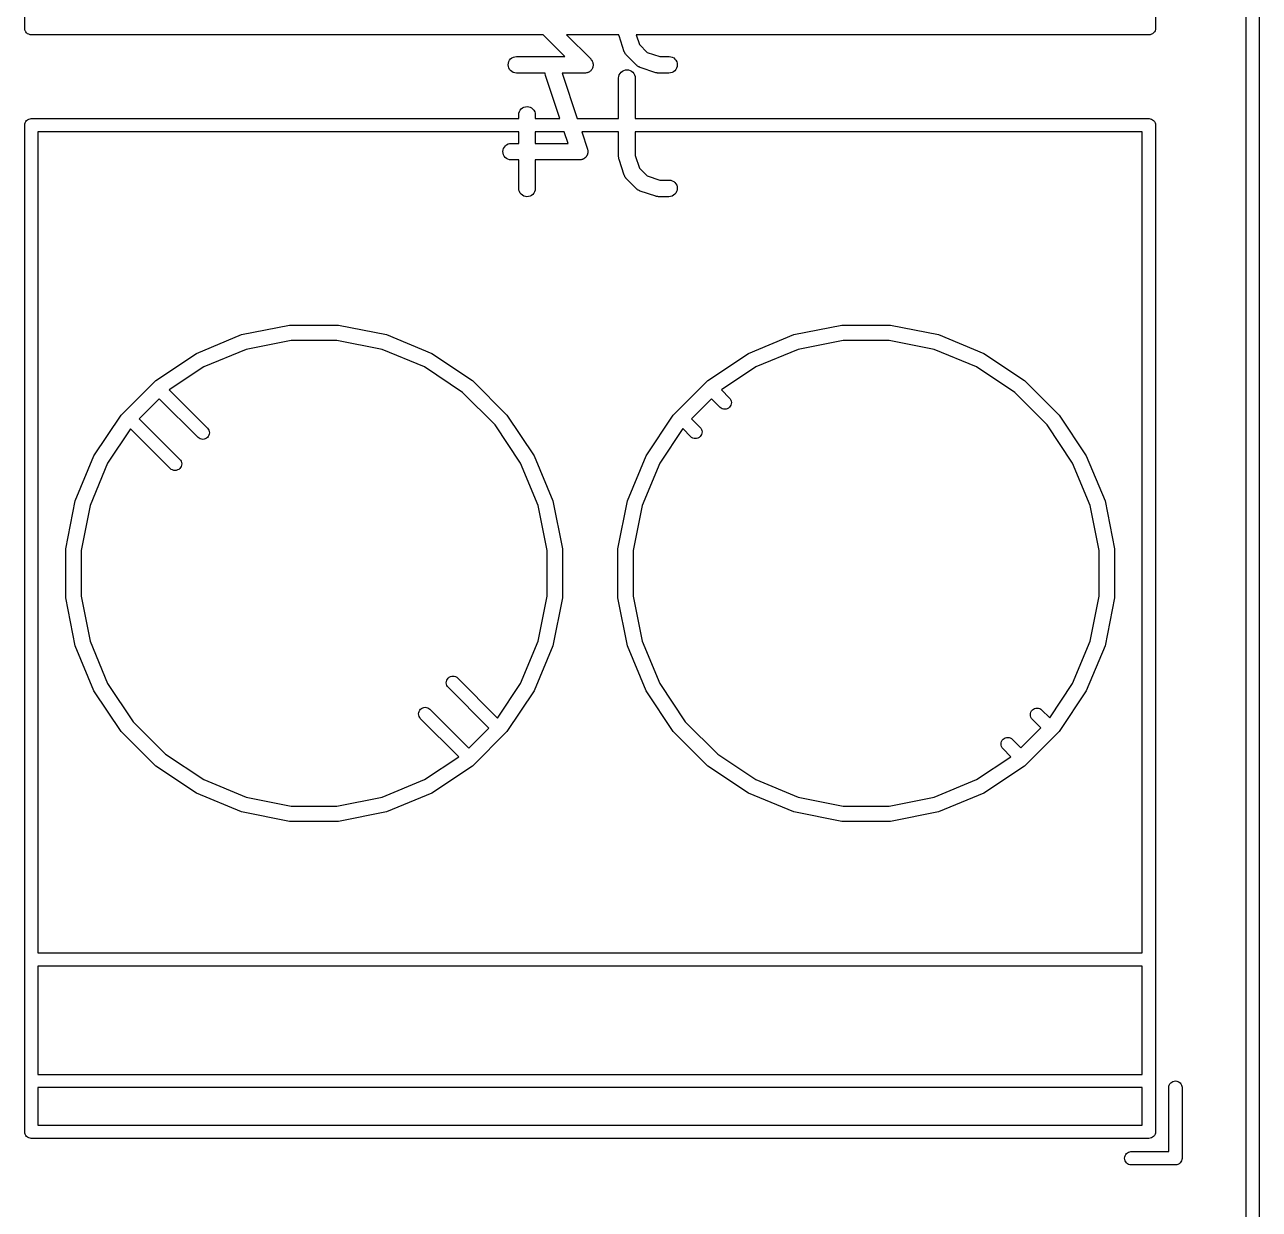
# Model space of a CAD drawing. Extents: x 37 to 98, y -173 to -16.
# Drawn here: x 86.38 to 97.56, y -66.26 to -55.53 of the extents above; entities that cross this region are included whole.
import ezdxf

# ---------------------------------------------------------------- set-up
doc = ezdxf.new("R2010")
doc.units = 0
doc.layers.add('BLACK', color=7, linetype='CONTINUOUS')

msp = doc.modelspace()

# ---------------------------------------------------------------- linework, layer by layer
at = {"layer": 'BLACK', "linetype": 'CONTINUOUS'}
for p, q in [((97.44, -116.003), (97.44, -15.9971)), ((97.56, -15.9971), (97.56, -116.003)), ((86.38, -55.5571), (86.38, -48.003)), ((96.62, -48.0029), (96.62, -55.5571)), ((86.3797, -55.56), (86.38, -55.5571)), ((86.3809, -55.5718), (86.3797, -55.56)), ((96.6203, -55.56), (96.6191, -55.5718)), ((96.62, -55.5571), (96.6203, -55.56)), ((86.3843, -55.5831), (86.3809, -55.5718)), ((86.3859, -55.586), (86.3843, -55.5831)), ((86.3899, -55.5935), (86.3859, -55.586)), ((86.3974, -55.6026), (86.3899, -55.5935)), ((86.4065, -55.6101), (86.3974, -55.6026)), ((86.4169, -55.6157), (86.4065, -55.6101)), ((86.4282, -55.6191), (86.4169, -55.6157)), ((86.44, -55.6203), (86.4282, -55.6191)), ((86.4429, -55.62), (86.44, -55.6203)), ((91.0739, -55.62), (86.4429, -55.62)), ((91.2713, -55.8174), (91.0739, -55.62)), ((91.7596, -55.62), (91.2861, -55.62)), ((91.2861, -55.62), (91.5054, -55.8393)), ((91.7598, -55.6212), (91.7596, -55.62)), ((91.761, -55.6253), (91.7598, -55.6212)), ((91.7619, -55.6294), (91.761, -55.6253)), ((91.7622, -55.6304), (91.7619, -55.6294)), ((91.8098, -55.7732), (91.7622, -55.6304)), ((96.5571, -55.62), (91.9168, -55.62)), ((91.9168, -55.62), (91.9465, -55.709)), ((96.56, -55.6203), (96.5571, -55.62)), ((96.5629, -55.62), (96.56, -55.6203)), ((96.5718, -55.6191), (96.5629, -55.62)), ((96.5629, -55.62), (96.5629, -55.62)), ((96.5831, -55.6157), (96.5718, -55.6191)), ((96.5935, -55.6101), (96.5831, -55.6157)), ((96.6026, -55.6026), (96.5935, -55.6101)), ((96.6101, -55.5935), (96.6026, -55.6026)), ((96.6157, -55.5831), (96.6101, -55.5935)), ((96.6191, -55.5718), (96.6157, -55.5831)), ((91.8107, -55.7753), (91.8098, -55.7732)), ((91.8113, -55.7774), (91.8107, -55.7753)), ((91.8137, -55.7819), (91.8113, -55.7774)), ((91.8158, -55.7866), (91.8137, -55.7819)), ((91.817, -55.7884), (91.8158, -55.7866)), ((91.8181, -55.7904), (91.817, -55.7884)), ((91.9465, -55.709), (92.0167, -55.7792)), ((92.0167, -55.7792), (92.1312, -55.8174)), ((90.7583, -55.8919), (90.7599, -55.8773)), ((90.7597, -55.9064), (90.7583, -55.8919)), ((90.7599, -55.8773), (90.7642, -55.8633)), ((90.7642, -55.8633), (90.7712, -55.8504)), ((90.7712, -55.8504), (90.7805, -55.8392)), ((90.7805, -55.8392), (90.7918, -55.8299)), ((90.7918, -55.8299), (90.8048, -55.823)), ((90.8048, -55.823), (90.8188, -55.8188)), ((90.8188, -55.8188), (90.8333, -55.8174)), ((90.8333, -55.8174), (91.2713, -55.8174)), ((91.5054, -55.8393), (91.506, -55.8399)), ((91.506, -55.8399), (91.506, -55.8399)), ((91.506, -55.8399), (91.506, -55.8399)), ((91.506, -55.8399), (91.5061, -55.8401)), ((91.5061, -55.8401), (91.5107, -55.8458)), ((91.5107, -55.8458), (91.5151, -55.8513)), ((91.5151, -55.8513), (91.5152, -55.8514)), ((91.5152, -55.8514), (91.5153, -55.8515)), ((91.5153, -55.8515), (91.5186, -55.8579)), ((91.5186, -55.8579), (91.5219, -55.8643)), ((91.5219, -55.8643), (91.522, -55.8644)), ((91.522, -55.8644), (91.522, -55.8645)), ((91.522, -55.8645), (91.524, -55.8714)), ((91.524, -55.8714), (91.5261, -55.8783)), ((91.5266, -55.9002), (91.5258, -55.9075)), ((91.5261, -55.8783), (91.5261, -55.8785)), ((91.5261, -55.8785), (91.5261, -55.8786)), ((91.5261, -55.8786), (91.5267, -55.8859)), ((91.5274, -55.8932), (91.5266, -55.9002)), ((91.5267, -55.8859), (91.5274, -55.8929)), ((91.5274, -55.8929), (91.5274, -55.893)), ((91.5274, -55.893), (91.5274, -55.8932)), ((91.8213, -55.7944), (91.8181, -55.7904)), ((91.8242, -55.7986), (91.8213, -55.7944)), ((91.8258, -55.8001), (91.8242, -55.7986)), ((91.8272, -55.8018), (91.8258, -55.8001)), ((91.8279, -55.8026), (91.8272, -55.8018)), ((91.9232, -55.8978), (91.8279, -55.8026)), ((91.9249, -55.8992), (91.9232, -55.8978)), ((91.9264, -55.9008), (91.9249, -55.8992)), ((91.9305, -55.9038), (91.9264, -55.9008)), ((92.1312, -55.8174), (92.2143, -55.8174)), ((92.2143, -55.8174), (92.2153, -55.8174)), ((92.2153, -55.8174), (92.2299, -55.819)), ((92.2299, -55.819), (92.2438, -55.8234)), ((92.2438, -55.8234), (92.2567, -55.8305)), ((92.2567, -55.8305), (92.2679, -55.8399)), ((92.2679, -55.8399), (92.277, -55.8513)), ((92.277, -55.8513), (92.2838, -55.8643)), ((92.2838, -55.8643), (92.288, -55.8783)), ((92.2893, -55.8929), (92.2878, -55.9075)), ((92.288, -55.8783), (92.2893, -55.8929)), ((90.7638, -55.9205), (90.7597, -55.9064)), ((90.7706, -55.9334), (90.7638, -55.9205)), ((90.7797, -55.9449), (90.7706, -55.9334)), ((90.791, -55.9543), (90.7797, -55.9449)), ((90.8038, -55.9613), (90.791, -55.9543)), ((90.8177, -55.9657), (90.8038, -55.9613)), ((90.8323, -55.9674), (90.8177, -55.9657)), ((90.8333, -55.9674), (90.8323, -55.9674)), ((91.0921, -55.9674), (90.8333, -55.9674)), ((91.0921, -55.9732), (91.0921, -55.9674)), ((91.0952, -55.9875), (91.0921, -55.9732)), ((91.0955, -55.9885), (91.0952, -55.9875)), ((91.226, -56.38), (91.0955, -55.9885)), ((91.4524, -55.9674), (91.2466, -55.9674)), ((91.2466, -55.9674), (91.3841, -56.38)), ((91.4595, -55.9667), (91.4524, -55.9674)), ((91.4667, -55.966), (91.4595, -55.9667)), ((91.4668, -55.966), (91.4667, -55.966)), ((91.4669, -55.966), (91.4668, -55.966)), ((91.4738, -55.9639), (91.4669, -55.966)), ((91.4807, -55.9618), (91.4738, -55.9639)), ((91.4808, -55.9618), (91.4807, -55.9618)), ((91.481, -55.9617), (91.4808, -55.9618)), ((91.4873, -55.9584), (91.481, -55.9617)), ((91.4937, -55.955), (91.4873, -55.9584)), ((91.4938, -55.9549), (91.4937, -55.955)), ((91.4939, -55.9548), (91.4938, -55.9549)), ((91.4996, -55.9502), (91.4939, -55.9548)), ((91.505, -55.9458), (91.4996, -55.9502)), ((91.5051, -55.9457), (91.505, -55.9458)), ((91.5052, -55.9456), (91.5051, -55.9457)), ((91.5099, -55.94), (91.5052, -55.9456)), ((91.5144, -55.9345), (91.5099, -55.94)), ((91.5145, -55.9344), (91.5144, -55.9345)), ((91.5146, -55.9343), (91.5145, -55.9344)), ((91.518, -55.928), (91.5146, -55.9343)), ((91.5214, -55.9217), (91.518, -55.928)), ((91.5215, -55.9216), (91.5214, -55.9217)), ((91.5238, -55.9142), (91.5215, -55.9214)), ((91.5215, -55.9214), (91.5215, -55.9216)), ((91.5258, -55.9077), (91.5238, -55.9142)), ((91.5258, -55.9075), (91.5258, -55.9076)), ((91.5258, -55.9076), (91.5258, -55.9077)), ((91.7583, -56.0113), (91.76, -55.9968)), ((91.7583, -56.0124), (91.7583, -56.0113)), ((91.7583, -56.38), (91.7583, -56.0124)), ((91.76, -55.9968), (91.7644, -55.9828)), ((91.7644, -55.9828), (91.7714, -55.97)), ((91.7714, -55.97), (91.7809, -55.9588)), ((91.7809, -55.9588), (91.7923, -55.9496)), ((91.7923, -55.9496), (91.8052, -55.9428)), ((91.8052, -55.9428), (91.8193, -55.9387)), ((91.8193, -55.9387), (91.8339, -55.9374)), ((91.8339, -55.9374), (91.8484, -55.9389)), ((91.8484, -55.9389), (91.8624, -55.9432)), ((91.8624, -55.9432), (91.8753, -55.9502)), ((91.8753, -55.9502), (91.8866, -55.9595)), ((91.8866, -55.9595), (91.8958, -55.9709)), ((91.8958, -55.9709), (91.9027, -55.9838)), ((91.9027, -55.9838), (91.9069, -55.9978)), ((91.9069, -55.9978), (91.9083, -56.0124)), ((91.9083, -56.0124), (91.9083, -56.38)), ((91.9345, -55.9071), (91.9305, -55.9038)), ((91.9364, -55.9081), (91.9345, -55.9071)), ((91.9382, -55.9094), (91.9364, -55.9081)), ((91.9428, -55.9116), (91.9382, -55.9094)), ((91.9474, -55.914), (91.9428, -55.9116)), ((91.9495, -55.9146), (91.9474, -55.914)), ((91.9515, -55.9156), (91.9495, -55.9146)), ((91.9525, -55.9159), (91.9515, -55.9156)), ((92.0953, -55.9635), (91.9525, -55.9159)), ((92.0994, -55.9645), (92.0953, -55.9635)), ((92.1035, -55.9657), (92.0994, -55.9645)), ((92.1066, -55.9661), (92.1035, -55.9657)), ((92.1096, -55.9668), (92.1066, -55.9661)), ((92.1138, -55.9669), (92.1096, -55.9668)), ((92.118, -55.9674), (92.1138, -55.9669)), ((92.119, -55.9674), (92.118, -55.9674)), ((92.2143, -55.9674), (92.119, -55.9674)), ((92.2289, -55.966), (92.2143, -55.9674)), ((92.2429, -55.9617), (92.2289, -55.966)), ((92.2558, -55.9548), (92.2429, -55.9617)), ((92.2671, -55.9456), (92.2558, -55.9548)), ((92.2765, -55.9343), (92.2671, -55.9456)), ((92.2834, -55.9214), (92.2765, -55.9343)), ((92.2878, -55.9075), (92.2834, -55.9214)), ((90.8536, -56.3447), (90.8552, -56.3301)), ((90.8536, -56.3457), (90.8536, -56.3447)), ((90.8536, -56.38), (90.8536, -56.3457)), ((90.8552, -56.3301), (90.8596, -56.3162)), ((90.8596, -56.3162), (90.8667, -56.3033)), ((90.8667, -56.3033), (90.8761, -56.2921)), ((90.8761, -56.2921), (90.8875, -56.283)), ((90.8875, -56.283), (90.9005, -56.2762)), ((90.9005, -56.2762), (90.9145, -56.272)), ((90.9145, -56.272), (90.9291, -56.2707)), ((90.9291, -56.2707), (90.9437, -56.2722)), ((90.9437, -56.2722), (90.9576, -56.2766)), ((90.9576, -56.2766), (90.9705, -56.2835)), ((90.9705, -56.2835), (90.9818, -56.2929)), ((90.9818, -56.2929), (90.991, -56.3042)), ((90.991, -56.3042), (90.9979, -56.3171)), ((90.9979, -56.3171), (91.0021, -56.3311)), ((91.0021, -56.3311), (91.0036, -56.3457)), ((91.0036, -56.3457), (91.0036, -56.38)), ((86.3797, -56.44), (86.3809, -56.4282)), ((86.38, -56.4429), (86.3797, -56.44)), ((86.38, -63.997), (86.38, -56.4429)), ((86.3809, -56.4282), (86.3843, -56.4169)), ((86.3843, -56.4169), (86.3899, -56.4065)), ((86.3899, -56.4065), (86.3974, -56.3974)), ((86.3974, -56.3974), (86.4065, -56.3899)), ((86.4065, -56.3899), (86.4169, -56.3843)), ((86.4169, -56.3843), (86.4282, -56.3809)), ((86.4282, -56.3809), (86.4371, -56.38)), ((86.4371, -56.38), (86.44, -56.3797)), ((86.44, -56.3797), (86.4429, -56.38)), ((86.4429, -56.38), (90.8536, -56.38)), ((91.0036, -56.38), (91.226, -56.38)), ((91.3841, -56.38), (91.7583, -56.38)), ((91.9083, -56.38), (96.5571, -56.38)), ((96.5571, -56.38), (96.56, -56.3797)), ((96.56, -56.3797), (96.5629, -56.38)), ((96.5629, -56.38), (96.5629, -56.38)), ((96.5629, -56.38), (96.5718, -56.3809)), ((96.5718, -56.3809), (96.5831, -56.3843)), ((96.5831, -56.3843), (96.5935, -56.3899)), ((96.5935, -56.3899), (96.6026, -56.3974)), ((96.6026, -56.3974), (96.6101, -56.4065)), ((96.6101, -56.4065), (96.6157, -56.4169)), ((96.6157, -56.4169), (96.6191, -56.4282)), ((96.6191, -56.4282), (96.6203, -56.44)), ((96.6203, -56.44), (96.62, -56.4429)), ((96.62, -56.4429), (96.62, -63.9971)), ((90.8536, -56.5), (86.5, -56.5)), ((86.5, -56.5), (86.5, -63.94)), ((90.8536, -56.604), (90.8536, -56.5)), ((91.0036, -56.5), (91.0036, -56.604)), ((91.266, -56.5), (91.0036, -56.5)), ((91.3007, -56.604), (91.266, -56.5)), ((91.7583, -56.5), (91.4241, -56.5)), ((91.4241, -56.5), (91.4759, -56.6553)), ((91.7583, -56.7267), (91.7583, -56.5)), ((91.9083, -56.5), (91.9083, -56.7145)), ((96.5, -56.5), (91.9083, -56.5)), ((96.5, -63.94), (96.5, -56.5)), ((90.7107, -56.6785), (90.7122, -56.664)), ((90.712, -56.6931), (90.7107, -56.6785)), ((90.7122, -56.664), (90.7166, -56.65)), ((90.7166, -56.65), (90.7235, -56.6371)), ((90.7235, -56.6371), (90.7329, -56.6258)), ((90.7329, -56.6258), (90.7442, -56.6166)), ((90.7442, -56.6166), (90.7571, -56.6097)), ((90.7571, -56.6097), (90.7711, -56.6055)), ((90.7711, -56.6055), (90.7857, -56.604)), ((90.7857, -56.604), (90.8536, -56.604)), ((91.0036, -56.604), (91.3007, -56.604)), ((91.4759, -56.6553), (91.4762, -56.6563)), ((91.4762, -56.6563), (91.4772, -56.6607)), ((91.4772, -56.6607), (91.4784, -56.665)), ((91.4784, -56.665), (91.4787, -56.6678)), ((91.4787, -56.6678), (91.4793, -56.6706)), ((91.4793, -56.6706), (91.4794, -56.6751)), ((91.4794, -56.6751), (91.4798, -56.6796)), ((91.4798, -56.6796), (91.4795, -56.6824)), ((91.4795, -56.6824), (91.4795, -56.6853)), ((90.7162, -56.7071), (90.712, -56.6931)), ((90.723, -56.7201), (90.7162, -56.7071)), ((90.7321, -56.7315), (90.723, -56.7201)), ((90.7433, -56.7409), (90.7321, -56.7315)), ((90.7562, -56.748), (90.7433, -56.7409)), ((90.7701, -56.7524), (90.7562, -56.748)), ((90.7847, -56.754), (90.7701, -56.7524)), ((90.7857, -56.754), (90.7847, -56.754)), ((90.8536, -56.754), (90.7857, -56.754)), ((90.8536, -57.0124), (90.8536, -56.754)), ((91.4048, -56.754), (91.0036, -56.754)), ((91.0036, -56.754), (91.0036, -57.0124)), ((91.4092, -56.7536), (91.4048, -56.754)), ((91.4137, -56.7535), (91.4092, -56.7536)), ((91.4165, -56.7529), (91.4137, -56.7535)), ((91.4193, -56.7526), (91.4165, -56.7529)), ((91.4236, -56.7513), (91.4193, -56.7526)), ((91.428, -56.7504), (91.4236, -56.7513)), ((91.4306, -56.7492), (91.428, -56.7504)), ((91.4333, -56.7484), (91.4306, -56.7492)), ((91.4373, -56.7463), (91.4333, -56.7484)), ((91.4414, -56.7445), (91.4373, -56.7463)), ((91.4437, -56.7429), (91.4414, -56.7445)), ((91.4463, -56.7415), (91.4437, -56.7429)), ((91.4497, -56.7387), (91.4463, -56.7415)), ((91.4534, -56.7361), (91.4497, -56.7387)), ((91.4554, -56.7341), (91.4534, -56.7361)), ((91.4576, -56.7323), (91.4554, -56.7341)), ((91.4605, -56.7288), (91.4576, -56.7323)), ((91.4636, -56.7256), (91.4605, -56.7288)), ((91.4651, -56.7232), (91.4636, -56.7256)), ((91.4669, -56.721), (91.4651, -56.7232)), ((91.4691, -56.717), (91.4669, -56.721)), ((91.4715, -56.7133), (91.4691, -56.717)), ((91.4725, -56.7106), (91.4715, -56.7133)), ((91.4739, -56.7081), (91.4725, -56.7106)), ((91.4752, -56.7038), (91.4739, -56.7081)), ((91.4769, -56.6997), (91.4752, -56.7038)), ((91.4774, -56.6969), (91.4769, -56.6997)), ((91.4782, -56.6941), (91.4774, -56.6969)), ((91.4787, -56.6897), (91.4782, -56.6941)), ((91.4795, -56.6853), (91.4787, -56.6897)), ((91.7587, -56.7309), (91.7583, -56.7267)), ((91.7588, -56.7351), (91.7587, -56.7309)), ((91.7595, -56.7381), (91.7588, -56.7351)), ((91.7598, -56.7412), (91.7595, -56.7381)), ((91.761, -56.7453), (91.7598, -56.7412)), ((91.7619, -56.7494), (91.761, -56.7453)), ((91.7622, -56.7504), (91.7619, -56.7494)), ((91.8098, -56.8932), (91.7622, -56.7504)), ((91.9083, -56.7145), (91.9465, -56.829)), ((91.8107, -56.8953), (91.8098, -56.8932)), ((91.8113, -56.8974), (91.8107, -56.8953)), ((91.8137, -56.9019), (91.8113, -56.8974)), ((91.8158, -56.9066), (91.8137, -56.9019)), ((91.817, -56.9084), (91.8158, -56.9066)), ((91.9465, -56.829), (92.0167, -56.8992)), ((92.0167, -56.8992), (92.1312, -56.9374)), ((90.855, -57.0269), (90.8536, -57.0124)), ((91.0036, -57.0134), (91.0019, -57.028)), ((91.0036, -57.0124), (91.0036, -57.0134)), ((91.8181, -56.9104), (91.817, -56.9084)), ((91.8213, -56.9144), (91.8181, -56.9104)), ((91.8242, -56.9186), (91.8213, -56.9144)), ((91.8258, -56.9201), (91.8242, -56.9186)), ((91.8272, -56.9218), (91.8258, -56.9201)), ((91.8279, -56.9226), (91.8272, -56.9218)), ((91.9232, -57.0178), (91.8279, -56.9226)), ((91.9249, -57.0192), (91.9232, -57.0178)), ((91.9264, -57.0208), (91.9249, -57.0192)), ((92.1312, -56.9374), (92.2143, -56.9374)), ((92.2143, -56.9374), (92.2153, -56.9374)), ((92.2153, -56.9374), (92.2299, -56.939)), ((92.2299, -56.939), (92.2438, -56.9434)), ((92.2438, -56.9434), (92.2567, -56.9505)), ((92.2567, -56.9505), (92.2679, -56.9599)), ((92.2679, -56.9599), (92.277, -56.9713)), ((92.277, -56.9713), (92.2838, -56.9843)), ((92.2838, -56.9843), (92.288, -56.9983)), ((92.2893, -57.0129), (92.2878, -57.0275)), ((92.288, -56.9983), (92.2893, -57.0129)), ((90.8592, -57.041), (90.855, -57.0269)), ((90.8661, -57.0539), (90.8592, -57.041)), ((90.8754, -57.0652), (90.8661, -57.0539)), ((90.8866, -57.0746), (90.8754, -57.0652)), ((90.8995, -57.0815), (90.8866, -57.0746)), ((90.9135, -57.0858), (90.8995, -57.0815)), ((90.928, -57.0874), (90.9135, -57.0858)), ((90.9426, -57.0861), (90.928, -57.0874)), ((90.9567, -57.0819), (90.9426, -57.0861)), ((90.9696, -57.0751), (90.9567, -57.0819)), ((90.981, -57.066), (90.9696, -57.0751)), ((90.9905, -57.0548), (90.981, -57.066)), ((90.9975, -57.0419), (90.9905, -57.0548)), ((91.0019, -57.028), (90.9975, -57.0419)), ((91.9305, -57.0238), (91.9264, -57.0208)), ((91.9345, -57.0271), (91.9305, -57.0238)), ((91.9364, -57.0281), (91.9345, -57.0271)), ((91.9382, -57.0294), (91.9364, -57.0281)), ((91.9428, -57.0316), (91.9382, -57.0294)), ((91.9474, -57.034), (91.9428, -57.0316)), ((91.9495, -57.0346), (91.9474, -57.034)), ((91.9515, -57.0356), (91.9495, -57.0346)), ((91.9525, -57.0359), (91.9515, -57.0356)), ((92.0953, -57.0835), (91.9525, -57.0359)), ((92.0994, -57.0845), (92.0953, -57.0835)), ((92.1035, -57.0857), (92.0994, -57.0845)), ((92.1066, -57.0861), (92.1035, -57.0857)), ((92.1096, -57.0868), (92.1066, -57.0861)), ((92.1138, -57.0869), (92.1096, -57.0868)), ((92.118, -57.0874), (92.1138, -57.0869)), ((92.119, -57.0874), (92.118, -57.0874)), ((92.2143, -57.0874), (92.119, -57.0874)), ((92.2289, -57.086), (92.2143, -57.0874)), ((92.2429, -57.0817), (92.2289, -57.086)), ((92.2558, -57.0748), (92.2429, -57.0817)), ((92.2671, -57.0656), (92.2558, -57.0748)), ((92.2765, -57.0543), (92.2671, -57.0656)), ((92.2834, -57.0414), (92.2765, -57.0543)), ((92.2878, -57.0275), (92.2834, -57.0414)), ((87.9346, -58.5069), (88.344, -58.3373)), ((88.344, -58.3373), (88.7785, -58.2509)), ((88.7785, -58.2509), (89.2215, -58.2509)), ((89.2215, -58.2509), (89.656, -58.3373)), ((89.656, -58.3373), (90.0654, -58.5069)), ((92.9346, -58.5069), (93.344, -58.3373)), ((93.344, -58.3373), (93.7785, -58.2509)), ((93.7785, -58.2509), (94.2215, -58.2509)), ((94.2215, -58.2509), (94.656, -58.3373)), ((94.656, -58.3373), (95.0654, -58.5069)), ((88.3846, -58.4713), (88.0006, -58.6303)), ((88.7922, -58.3902), (88.3846, -58.4713)), ((89.2078, -58.3902), (88.7922, -58.3902)), ((89.6154, -58.4713), (89.2078, -58.3902)), ((89.9994, -58.6303), (89.6154, -58.4713)), ((93.3846, -58.4713), (93.0006, -58.6303)), ((93.7922, -58.3902), (93.3846, -58.4713)), ((94.2078, -58.3902), (93.7922, -58.3902)), ((94.6154, -58.4713), (94.2078, -58.3902)), ((94.9994, -58.6303), (94.6154, -58.4713)), ((87.5663, -58.753), (87.9346, -58.5069)), ((90.0654, -58.5069), (90.4337, -58.753)), ((92.5663, -58.753), (92.9346, -58.5069)), ((95.0654, -58.5069), (95.4337, -58.753)), ((88.0006, -58.6303), (87.6892, -58.8384)), ((90.3449, -58.8612), (89.9994, -58.6303)), ((93.0006, -58.6303), (92.6892, -58.8384)), ((95.3449, -58.8612), (94.9994, -58.6303)), ((87.253, -59.0663), (87.5663, -58.753)), ((90.4337, -58.753), (90.747, -59.0663)), ((92.253, -59.0663), (92.5663, -58.753)), ((95.4337, -58.753), (95.747, -59.0663)), ((87.5987, -58.9176), (87.4175, -59.0988)), ((87.9517, -59.2705), (87.5987, -58.9176)), ((87.6892, -58.8384), (88.0365, -59.1857)), ((90.6388, -59.1551), (90.3449, -58.8612)), ((92.5987, -58.9176), (92.4176, -59.0987)), ((92.6787, -58.9975), (92.5987, -58.9176)), ((92.6892, -58.8384), (92.7635, -58.9127)), ((92.7635, -58.9127), (92.7691, -58.9195)), ((92.7691, -58.9195), (92.7747, -58.9299)), ((95.6388, -59.1551), (95.3449, -58.8612)), ((92.6855, -59.0031), (92.6787, -58.9975)), ((92.6959, -59.0087), (92.6855, -59.0031)), ((92.7072, -59.0121), (92.6959, -59.0087)), ((92.719, -59.0133), (92.7072, -59.0121)), ((92.7308, -59.0121), (92.719, -59.0133)), ((92.7421, -59.0087), (92.7308, -59.0121)), ((92.7525, -59.0031), (92.7421, -59.0087)), ((92.7616, -58.9956), (92.7525, -59.0031)), ((92.7691, -58.9865), (92.7616, -58.9956)), ((92.7747, -58.9761), (92.7691, -58.9865)), ((92.7747, -58.9299), (92.7781, -58.9412)), ((92.7781, -58.9648), (92.7747, -58.9761)), ((92.7781, -58.9412), (92.7793, -58.953)), ((92.7793, -58.953), (92.7781, -58.9648)), ((87.0069, -59.4346), (87.253, -59.0663)), ((87.4175, -59.0988), (87.7856, -59.4677)), ((90.747, -59.0663), (90.9931, -59.4346)), ((92.0069, -59.4346), (92.253, -59.0663)), ((92.4176, -59.0987), (92.4975, -59.1787)), ((95.747, -59.0663), (95.9931, -59.4346)), ((87.3384, -59.1893), (87.1303, -59.5006)), ((87.7006, -59.5525), (87.3384, -59.1893)), ((88.0365, -59.1857), (88.0421, -59.1925)), ((88.0421, -59.1925), (88.0477, -59.2029)), ((88.0477, -59.2491), (88.0421, -59.2595)), ((88.0477, -59.2029), (88.0511, -59.2142)), ((88.0511, -59.2378), (88.0477, -59.2491)), ((88.0511, -59.2142), (88.0523, -59.226)), ((88.0523, -59.226), (88.0511, -59.2378)), ((90.8697, -59.5006), (90.6388, -59.1551)), ((92.3384, -59.1892), (92.1303, -59.5006)), ((92.4127, -59.2635), (92.3384, -59.1892)), ((92.5031, -59.2525), (92.4956, -59.2616)), ((92.4975, -59.1787), (92.5031, -59.1855)), ((92.5031, -59.1855), (92.5087, -59.1959)), ((92.5087, -59.2421), (92.5031, -59.2525)), ((92.5087, -59.1959), (92.5121, -59.2072)), ((92.5121, -59.2308), (92.5087, -59.2421)), ((92.5121, -59.2072), (92.5133, -59.219)), ((92.5133, -59.219), (92.5121, -59.2308)), ((95.8697, -59.5006), (95.6388, -59.1551)), ((87.9585, -59.2761), (87.9517, -59.2705)), ((87.9689, -59.2817), (87.9585, -59.2761)), ((87.9802, -59.2851), (87.9689, -59.2817)), ((87.992, -59.2863), (87.9802, -59.2851)), ((88.0038, -59.2851), (87.992, -59.2863)), ((88.0151, -59.2817), (88.0038, -59.2851)), ((88.0255, -59.2761), (88.0151, -59.2817)), ((88.0346, -59.2686), (88.0255, -59.2761)), ((88.0421, -59.2595), (88.0346, -59.2686)), ((92.4195, -59.2691), (92.4127, -59.2635)), ((92.4299, -59.2747), (92.4195, -59.2691)), ((92.4412, -59.2781), (92.4299, -59.2747)), ((92.453, -59.2793), (92.4412, -59.2781)), ((92.4648, -59.2781), (92.453, -59.2793)), ((92.4761, -59.2747), (92.4648, -59.2781)), ((92.4865, -59.2691), (92.4761, -59.2747)), ((92.4956, -59.2616), (92.4865, -59.2691)), ((86.8373, -59.844), (87.0069, -59.4346)), ((87.7856, -59.4677), (87.7912, -59.4746)), ((87.7912, -59.4746), (87.7967, -59.485)), ((90.9931, -59.4346), (91.1627, -59.844)), ((91.8373, -59.844), (92.0069, -59.4346)), ((95.9931, -59.4346), (96.1627, -59.844)), ((87.1303, -59.5006), (86.9713, -59.8846)), ((87.7074, -59.5581), (87.7006, -59.5525)), ((87.7179, -59.5637), (87.7074, -59.5581)), ((87.7292, -59.5671), (87.7179, -59.5637)), ((87.7409, -59.5683), (87.7292, -59.5671)), ((87.7527, -59.5671), (87.7409, -59.5683)), ((87.764, -59.5637), (87.7527, -59.5671)), ((87.7744, -59.5582), (87.764, -59.5637)), ((87.7836, -59.5507), (87.7744, -59.5582)), ((87.7911, -59.5416), (87.7836, -59.5507)), ((87.7967, -59.5311), (87.7911, -59.5416)), ((87.7967, -59.485), (87.8001, -59.4963)), ((87.8001, -59.5198), (87.7967, -59.5311)), ((87.8001, -59.4963), (87.8013, -59.5081)), ((87.8013, -59.5081), (87.8001, -59.5198)), ((91.0287, -59.8846), (90.8697, -59.5006)), ((92.1303, -59.5006), (91.9713, -59.8846)), ((96.0287, -59.8846), (95.8697, -59.5006)), ((86.7509, -60.2785), (86.8373, -59.844)), ((86.9713, -59.8846), (86.8902, -60.2922)), ((91.1098, -60.2922), (91.0287, -59.8846)), ((91.1627, -59.844), (91.2491, -60.2785)), ((91.7509, -60.2785), (91.8373, -59.844)), ((91.9713, -59.8846), (91.8902, -60.2922)), ((96.1098, -60.2922), (96.0287, -59.8846)), ((96.1627, -59.844), (96.2491, -60.2785)), ((86.7509, -60.7215), (86.7509, -60.2785)), ((86.8902, -60.2922), (86.8902, -60.7078)), ((91.1098, -60.7078), (91.1098, -60.2922)), ((91.2491, -60.2785), (91.2491, -60.7215)), ((91.7509, -60.7215), (91.7509, -60.2785)), ((91.8902, -60.2922), (91.8902, -60.7078)), ((96.1098, -60.7078), (96.1098, -60.2922)), ((96.2491, -60.2785), (96.2491, -60.7215)), ((86.8902, -60.7078), (86.9713, -61.1154)), ((91.0287, -61.1154), (91.1098, -60.7078)), ((91.8902, -60.7078), (91.9713, -61.1154)), ((96.0287, -61.1154), (96.1098, -60.7078)), ((86.8373, -61.156), (86.7509, -60.7215)), ((91.2491, -60.7215), (91.1627, -61.156)), ((91.8373, -61.156), (91.7509, -60.7215)), ((96.2491, -60.7215), (96.1627, -61.156)), ((87.0069, -61.5654), (86.8373, -61.156)), ((86.9713, -61.1154), (87.1303, -61.4994)), ((90.8697, -61.4994), (91.0287, -61.1154)), ((91.1627, -61.156), (90.9931, -61.5654)), ((92.0069, -61.5654), (91.8373, -61.156)), ((91.9713, -61.1154), (92.1303, -61.4994)), ((95.8697, -61.4994), (96.0287, -61.1154)), ((96.1627, -61.156), (95.9931, -61.5654)), ((90.1977, -61.4919), (90.1989, -61.4802)), ((90.1989, -61.4802), (90.2023, -61.4689)), ((90.2023, -61.4689), (90.2079, -61.4584)), ((90.2079, -61.4584), (90.2154, -61.4493)), ((90.2154, -61.4493), (90.2246, -61.4418)), ((90.2246, -61.4418), (90.235, -61.4363)), ((90.235, -61.4363), (90.2463, -61.4329)), ((90.2463, -61.4329), (90.2581, -61.4317)), ((90.2581, -61.4317), (90.2698, -61.4329)), ((90.2698, -61.4329), (90.2811, -61.4363)), ((90.2811, -61.4363), (90.2916, -61.4419)), ((90.2916, -61.4419), (90.2984, -61.4475)), ((90.2984, -61.4475), (90.6612, -61.8113)), ((87.253, -61.9337), (87.0069, -61.5654)), ((87.1303, -61.4994), (87.3612, -61.8449)), ((90.1989, -61.5037), (90.1977, -61.4919)), ((90.2023, -61.515), (90.1989, -61.5037)), ((90.2078, -61.5254), (90.2023, -61.515)), ((90.2134, -61.5323), (90.2078, -61.5254)), ((90.582, -61.9017), (90.2134, -61.5323)), ((90.6612, -61.8113), (90.8697, -61.4994)), ((90.9931, -61.5654), (90.747, -61.9337)), ((92.253, -61.9337), (92.0069, -61.5654)), ((92.1303, -61.4994), (92.3612, -61.8449)), ((95.6617, -61.8106), (95.8697, -61.4994)), ((95.9931, -61.5654), (95.747, -61.9337)), ((89.9839, -61.7183), (89.9952, -61.7149)), ((89.9952, -61.7149), (90.007, -61.7137)), ((90.007, -61.7137), (90.0188, -61.7149)), ((90.0188, -61.7149), (90.0301, -61.7183)), ((89.9467, -61.774), (89.9479, -61.7622)), ((89.9479, -61.7858), (89.9467, -61.774)), ((89.9479, -61.7622), (89.9513, -61.7509)), ((89.9513, -61.7971), (89.9479, -61.7858)), ((89.9513, -61.7509), (89.9569, -61.7405)), ((89.9569, -61.8075), (89.9513, -61.7971)), ((89.9569, -61.7405), (89.9644, -61.7314)), ((89.9625, -61.8143), (89.9569, -61.8075)), ((90.3102, -62.162), (89.9625, -61.8143)), ((89.9644, -61.7314), (89.9735, -61.7239)), ((89.9735, -61.7239), (89.9839, -61.7183)), ((90.0301, -61.7183), (90.0405, -61.7239)), ((90.0405, -61.7239), (90.0473, -61.7295)), ((90.0473, -61.7295), (90.4008, -62.0829)), ((95.4877, -61.7807), (95.4889, -61.769)), ((95.4888, -61.7925), (95.4877, -61.7807)), ((95.4922, -61.8038), (95.4888, -61.7925)), ((95.4889, -61.769), (95.4924, -61.7577)), ((95.4977, -61.8143), (95.4922, -61.8038)), ((95.4924, -61.7577), (95.498, -61.7473)), ((95.5033, -61.8211), (95.4977, -61.8143)), ((95.498, -61.7473), (95.5056, -61.7382)), ((95.5826, -61.9011), (95.5033, -61.8211)), ((95.5056, -61.7382), (95.5147, -61.7307)), ((95.5147, -61.7307), (95.5252, -61.7252)), ((95.5252, -61.7252), (95.5365, -61.7218)), ((95.5365, -61.7218), (95.5483, -61.7207)), ((95.5483, -61.7207), (95.56, -61.7219)), ((95.56, -61.7219), (95.5713, -61.7254)), ((95.5713, -61.7254), (95.5817, -61.731)), ((95.5817, -61.731), (95.5886, -61.7367)), ((95.5886, -61.7367), (95.6617, -61.8106)), ((87.5663, -62.247), (87.253, -61.9337)), ((87.3612, -61.8449), (87.6551, -62.1388)), ((90.4008, -62.0829), (90.582, -61.9017)), ((90.747, -61.9337), (90.4337, -62.247)), ((92.5663, -62.247), (92.253, -61.9337)), ((92.3612, -61.8449), (92.6551, -62.1388)), ((95.4014, -62.0823), (95.5826, -61.9011)), ((95.747, -61.9337), (95.4337, -62.247)), ((95.2217, -62.0467), (95.2229, -62.035)), ((95.2228, -62.0585), (95.2217, -62.0467)), ((95.2229, -62.035), (95.2264, -62.0237)), ((95.2264, -62.0237), (95.232, -62.0133)), ((95.232, -62.0133), (95.2396, -62.0042)), ((95.2396, -62.0042), (95.2487, -61.9967)), ((95.2487, -61.9967), (95.2592, -61.9912)), ((95.2592, -61.9912), (95.2705, -61.9878)), ((95.2705, -61.9878), (95.2823, -61.9867)), ((95.2823, -61.9867), (95.294, -61.9879)), ((95.294, -61.9879), (95.3053, -61.9914)), ((95.3053, -61.9914), (95.3157, -61.997)), ((95.3157, -61.997), (95.3226, -62.0027)), ((95.3226, -62.0027), (95.4014, -62.0823)), ((87.6551, -62.1388), (88.0006, -62.3697)), ((89.9994, -62.3697), (90.3102, -62.162)), ((92.6551, -62.1388), (93.0006, -62.3697)), ((94.9994, -62.3697), (95.3109, -62.1615)), ((95.2262, -62.0698), (95.2228, -62.0585)), ((95.2317, -62.0803), (95.2262, -62.0698)), ((95.2373, -62.0871), (95.2317, -62.0803)), ((95.3109, -62.1615), (95.2373, -62.0871)), ((87.9346, -62.4931), (87.5663, -62.247)), ((90.4337, -62.247), (90.0654, -62.4931)), ((92.9346, -62.4931), (92.5663, -62.247)), ((95.4337, -62.247), (95.0654, -62.4931)), ((88.0006, -62.3697), (88.3846, -62.5287)), ((89.6154, -62.5287), (89.9994, -62.3697)), ((93.0006, -62.3697), (93.3846, -62.5287)), ((94.6154, -62.5287), (94.9994, -62.3697)), ((88.344, -62.6627), (87.9346, -62.4931)), ((90.0654, -62.4931), (89.656, -62.6627)), ((93.344, -62.6627), (92.9346, -62.4931)), ((95.0654, -62.4931), (94.656, -62.6627)), ((88.3846, -62.5287), (88.7922, -62.6098)), ((89.2078, -62.6098), (89.6154, -62.5287)), ((93.3846, -62.5287), (93.7922, -62.6098)), ((94.2078, -62.6098), (94.6154, -62.5287)), ((88.7785, -62.7491), (88.344, -62.6627)), ((88.7922, -62.6098), (89.2078, -62.6098)), ((89.656, -62.6627), (89.2215, -62.7491)), ((93.7785, -62.7491), (93.344, -62.6627)), ((93.7922, -62.6098), (94.2078, -62.6098)), ((94.656, -62.6627), (94.2215, -62.7491)), ((89.2215, -62.7491), (88.7785, -62.7491)), ((94.2215, -62.7491), (93.7785, -62.7491)), ((86.5, -63.94), (96.5, -63.94)), ((86.3797, -64), (86.38, -63.997)), ((86.38, -64.003), (86.3797, -64)), ((86.38, -65.097), (86.38, -64.003)), ((86.5, -64.06), (86.5, -65.04)), ((96.5, -64.06), (86.5, -64.06)), ((96.5, -65.04), (96.5, -64.06)), ((96.62, -63.9971), (96.6203, -64)), ((96.6203, -64), (96.62, -64.0029)), ((96.62, -64.0029), (96.62, -65.0971)), ((86.5, -65.04), (96.5, -65.04)), ((86.3797, -65.1), (86.38, -65.097)), ((86.38, -65.103), (86.3797, -65.1)), ((86.38, -65.557), (86.38, -65.103)), ((86.5, -65.16), (86.5, -65.5)), ((96.5, -65.16), (86.5, -65.16)), ((96.5, -65.5), (96.5, -65.16)), ((96.62, -65.0971), (96.6203, -65.1)), ((96.6203, -65.1), (96.62, -65.1029)), ((96.62, -65.1029), (96.62, -65.5571)), ((96.74, -65.1571), (96.7409, -65.1482)), ((96.74, -65.74), (96.74, -65.1571)), ((96.7409, -65.1482), (96.7443, -65.1369)), ((96.7443, -65.1369), (96.7499, -65.1265)), ((96.7499, -65.1265), (96.7574, -65.1174)), ((96.7574, -65.1174), (96.7665, -65.1099)), ((96.7665, -65.1099), (96.7769, -65.1043)), ((96.7769, -65.1043), (96.7882, -65.1009)), ((96.7882, -65.1009), (96.8, -65.0997)), ((96.8, -65.0997), (96.8118, -65.1009)), ((96.8118, -65.1009), (96.8231, -65.1043)), ((96.8231, -65.1043), (96.8335, -65.1099)), ((96.8335, -65.1099), (96.8426, -65.1174)), ((96.8426, -65.1174), (96.8501, -65.1265)), ((96.8501, -65.1265), (96.8557, -65.1369)), ((96.8557, -65.1369), (96.8591, -65.1482)), ((96.8591, -65.1482), (96.86, -65.1571)), ((96.86, -65.1571), (96.86, -65.7971)), ((86.5, -65.5), (96.5, -65.5)), ((86.3797, -65.56), (86.38, -65.557)), ((86.3809, -65.5718), (86.3797, -65.56)), ((86.3843, -65.5831), (86.3809, -65.5718)), ((86.3899, -65.5935), (86.3843, -65.5831)), ((86.3974, -65.6026), (86.3899, -65.5935)), ((86.4065, -65.6101), (86.3974, -65.6026)), ((86.4169, -65.6157), (86.4065, -65.6101)), ((86.4282, -65.6191), (86.4169, -65.6157)), ((86.4371, -65.62), (86.4282, -65.6191)), ((86.44, -65.6203), (86.4371, -65.62)), ((86.4371, -65.62), (86.4371, -65.62)), ((86.4429, -65.62), (86.44, -65.6203)), ((96.5571, -65.62), (86.4429, -65.62)), ((96.56, -65.6203), (96.5571, -65.62)), ((96.5718, -65.6191), (96.56, -65.6203)), ((96.5831, -65.6157), (96.5718, -65.6191)), ((96.5935, -65.6101), (96.5831, -65.6157)), ((96.6026, -65.6026), (96.5935, -65.6101)), ((96.6101, -65.5935), (96.6026, -65.6026)), ((96.6157, -65.5831), (96.6101, -65.5935)), ((96.6191, -65.5718), (96.6157, -65.5831)), ((96.62, -65.5629), (96.6191, -65.5718)), ((96.62, -65.5571), (96.6203, -65.56)), ((96.6203, -65.56), (96.62, -65.5629)), ((96.3882, -65.7409), (96.3971, -65.74)), ((96.3971, -65.74), (96.74, -65.74)), ((96.3397, -65.8), (96.3409, -65.7882)), ((96.3409, -65.8118), (96.3397, -65.8)), ((96.3409, -65.7882), (96.3443, -65.7769)), ((96.3443, -65.8231), (96.3409, -65.8118)), ((96.3443, -65.7769), (96.3499, -65.7665)), ((96.3499, -65.8335), (96.3443, -65.8231)), ((96.3499, -65.7665), (96.3574, -65.7574)), ((96.3574, -65.8426), (96.3499, -65.8335)), ((96.3574, -65.7574), (96.3665, -65.7499)), ((96.3665, -65.8501), (96.3574, -65.8426)), ((96.3665, -65.7499), (96.3769, -65.7443)), ((96.3769, -65.8557), (96.3665, -65.8501)), ((96.3769, -65.7443), (96.3882, -65.7409)), ((96.8335, -65.8501), (96.8231, -65.8557)), ((96.8426, -65.8426), (96.8335, -65.8501)), ((96.8501, -65.8335), (96.8426, -65.8426)), ((96.8557, -65.8231), (96.8501, -65.8335)), ((96.8591, -65.8118), (96.8557, -65.8231)), ((96.86, -65.8029), (96.8591, -65.8118)), ((96.86, -65.7971), (96.8603, -65.8)), ((96.8603, -65.8), (96.86, -65.8029)), ((96.3882, -65.8591), (96.3769, -65.8557)), ((96.3971, -65.86), (96.3882, -65.8591)), ((96.7971, -65.86), (96.3971, -65.86)), ((96.8, -65.8603), (96.7971, -65.86)), ((96.8118, -65.8591), (96.8, -65.8603)), ((96.8231, -65.8557), (96.8118, -65.8591))]:
    msp.add_line(p, q, dxfattribs=at)

doc.saveas('drawing.dxf')
